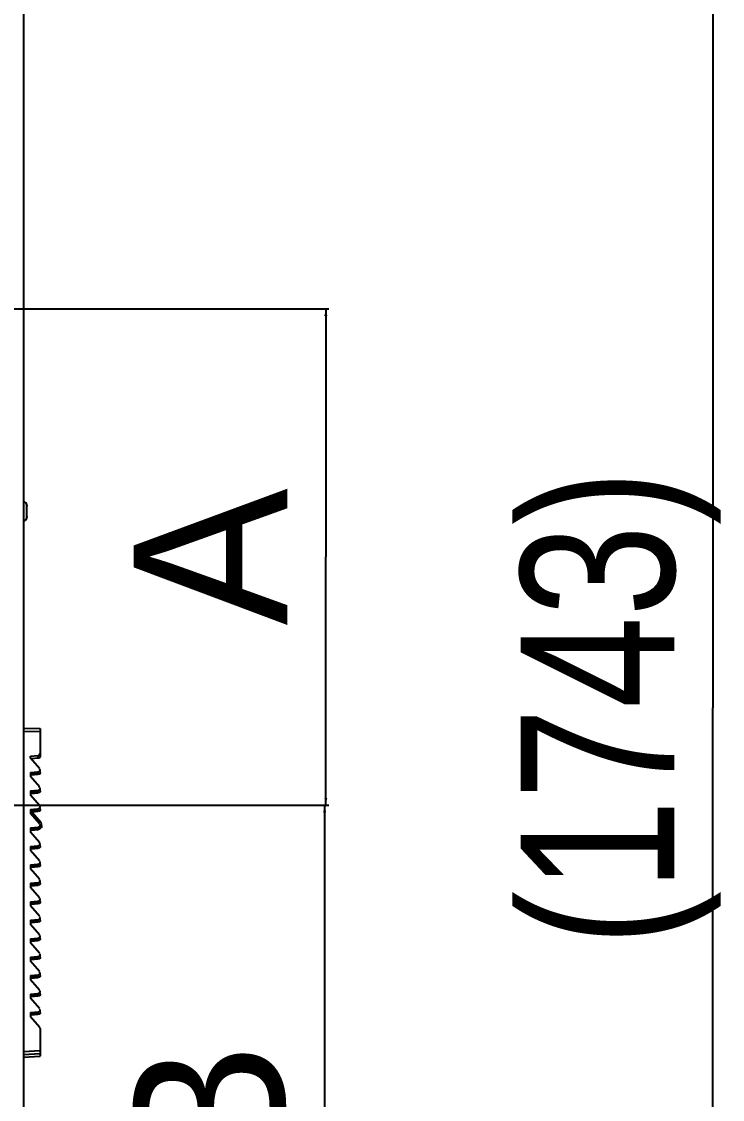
# Model space of a CAD drawing. Header units: millimetres. Extents: x 0 to 10500, y 0 to 7425.
# Drawn here: x 7145 to 7487, y 5025 to 5551 of the extents above; entities that cross this region are included whole.
import ezdxf

# ---------------------------------------------------------------- set-up
doc = ezdxf.new("R2010")
doc.units = ezdxf.units.MM
doc.header["$LTSCALE"] = 577.5
doc.layers.get('0').update_dxf_attribs({"linetype": 'CONTINUOUS'})
doc.styles.add('TEXTSTYLE_2', font='txt', dxfattribs={"width": 0.8})
doc.styles.add('TEXTSTYLE_3', font='txt')
doc.dimstyles.new('DIMSTYLE_1', dxfattribs={"dimtxt": 75, "dimasz": 3.5, "dimexe": 1.5, "dimexo": 1.5, "dimgap": 18.75, "dimtad": 1, "dimdec": 1, "dimtxsty": 'TEXTSTYLE_2', "dimblk": '_FILLED', "dimblk1": '_FILLED', "dimblk2": '_FILLED', "dimcen": 0.09, "dimadec": 1, "dimazin": 2, "dimtp": 0.1, "dimtm": 0.1, "dimtfac": 1, "dimtdec": 1, "dimtofl": 0, "dimtmove": 0, "dimatfit": 3, "dimldrblk": '_FILLED', "dimfxl": 1, "dimtolj": 1, "dimarcsym": 0})
doc.dimstyles.new('DIMSTYLE_2', dxfattribs={"dimtxt": 75, "dimasz": 3.5, "dimexe": 1.5, "dimexo": 1.5, "dimgap": 18.75, "dimtad": 1, "dimdec": 1, "dimtxsty": 'TEXTSTYLE_3', "dimblk": '_FILLED', "dimblk1": '_FILLED', "dimblk2": '_FILLED', "dimcen": 0.09, "dimadec": 1, "dimazin": 2, "dimtp": 0.1, "dimtm": 0.1, "dimtfac": 1, "dimtdec": 1, "dimtofl": 0, "dimtmove": 0, "dimatfit": 3, "dimldrblk": '_FILLED', "dimfxl": 1, "dimtolj": 1, "dimarcsym": 0})

# ---------------------------------------------------------------- blocks, each defined once
blk = doc.blocks.new('_FILLED')
at = {"color": 0, "linetype": 'ByBlock'}
blk.add_solid([(0, 0), (-1, 0.21), (-1, -0.21)], dxfattribs=at)
blk = doc.blocks.new('*D2')
at = {"color": 2, "linetype": 'Continuous', "transparency": 16777216}
for p, q in [((6517.06, 6087.82), (7463.5, 6087.82)), ((7463.5, 6087.82), (7483.75, 6087.82)), ((7482.25, 6087.82), (7482.25, 5216)), ((7482.25, 4344.17), (7482.25, 5216)), ((7017.54, 4344.17), (7463.5, 4344.17)), ((7463.5, 4344.17), (7483.75, 4344.17))]:
    blk.add_line(p, q, dxfattribs=at)
at = {"color": 2, "linetype": 'Continuous', "transparency": 16777216, "xscale": 3.5, "yscale": 3.5, "zscale": 3.5}
for p, rotation in [((7482.25, 6087.82), 90), ((7482.25, 4344.17), 270)]:
    blk.add_blockref('_FILLED', p, dxfattribs=dict(at, rotation=rotation))
at = {"color": 2, "linetype": 'Continuous', "transparency": 16777216, "insert": (7388.5, 5216), "char_height": 75, "width": 360, "attachment_point": 2, "rotation": 90, "line_spacing_factor": 0.9, "style": 'TEXTSTYLE_2'}
blk.add_mtext('(1743)', dxfattribs=at)
blk = doc.blocks.new('*D23')
at = {"color": 2, "linetype": 'Continuous', "transparency": 16777216}
for p, q in [((6515.69, 5410.67), (7274.79, 5410.67)), ((7274.79, 5410.67), (7295.04, 5410.67)), ((7293.54, 5410.67), (7293.54, 5289.67)), ((7293.54, 5168.67), (7293.54, 5289.67)), ((6515.9, 5168.67), (7274.79, 5168.67)), ((7274.79, 5168.67), (7295.04, 5168.67))]:
    blk.add_line(p, q, dxfattribs=at)
at = {"color": 2, "linetype": 'Continuous', "transparency": 16777216, "xscale": 3.5, "yscale": 3.5, "zscale": 3.5}
for p, rotation in [((7293.54, 5410.67), 90), ((7293.54, 5168.67), 270)]:
    blk.add_blockref('_FILLED', p, dxfattribs=dict(at, rotation=rotation))
at = {"color": 2, "linetype": 'Continuous', "transparency": 16777216, "insert": (7199.79, 5289.67), "char_height": 75, "width": 75, "attachment_point": 2, "rotation": 90, "line_spacing_factor": 0.9, "style": 'TEXTSTYLE_3'}
blk.add_mtext('A', dxfattribs=at)
blk = doc.blocks.new('*D24')
at = {"color": 2, "linetype": 'Continuous', "transparency": 16777216}
for p, q in [((6515.9, 5168.67), (7274.21, 5168.67)), ((7274.21, 5168.67), (7294.46, 5168.67)), ((7292.96, 5168.67), (7292.96, 5019.42)), ((7292.96, 4870.17), (7292.96, 5019.42)), ((6515.8, 4870.17), (7274.21, 4870.17)), ((7274.21, 4870.17), (7294.46, 4870.17))]:
    blk.add_line(p, q, dxfattribs=at)
at = {"color": 2, "linetype": 'Continuous', "transparency": 16777216, "xscale": 3.5, "yscale": 3.5, "zscale": 3.5}
for p, rotation in [((7292.96, 5168.67), 90), ((7292.96, 4870.17), 270)]:
    blk.add_blockref('_FILLED', p, dxfattribs=dict(at, rotation=rotation))
at = {"color": 2, "linetype": 'Continuous', "transparency": 16777216, "insert": (7199.21, 5019.42), "char_height": 75, "width": 75, "attachment_point": 2, "rotation": 90, "line_spacing_factor": 0.9, "style": 'TEXTSTYLE_3'}
blk.add_mtext('B', dxfattribs=at)

msp = doc.modelspace()

# ---------------------------------------------------------------- linework, layer by layer
at = {"color": 7, "linetype": 'Continuous'}
for p, q in [((7146.13, 5776.26), (7146.13, 4956.2)), ((7147.72, 5314.2), (7147.72, 5315.01)), ((7147.72, 5314.93), (7147.72, 5314.92)), ((7147.72, 5314.92), (7147.72, 5314.4)), ((7147.72, 5312), (7147.72, 5314.39)), ((7147.72, 5310.07), (7147.72, 5314.34)), ((7147.72, 5312.97), (7147.72, 5312.97)), ((7147.72, 5312.02), (7147.72, 5312.02)), ((7147.72, 5312), (7147.72, 5312)), ((7147.72, 5309.33), (7147.72, 5312)), ((7147.72, 5308.71), (7147.72, 5310.06)), ((7147.72, 5309.33), (7147.72, 5308.94)), ((7147.72, 5308.94), (7147.72, 5308.79)), ((7147.72, 5308.79), (7147.72, 5308.79))]:
    msp.add_line(p, q, dxfattribs=at)
at = {"color": 6, "linetype": 'Continuous'}
for p, q in [((7146.13, 5206.2), (7154.16, 5206.06)), ((7146.13, 5204.72), (7154.16, 5204.57)), ((7154.16, 5206.06), (7154.16, 5193.79)), ((7149.6, 5192.47), (7153.25, 5192.79)), ((7153.34, 5191.46), (7153.25, 5192.79)), ((7154.16, 5193.79), (7154.25, 5192.46)), ((7149.6, 5191.54), (7149.6, 5192.47)), ((7153.92, 5186.5), (7149.6, 5191.54)), ((7153.34, 5191.46), (7149.92, 5191.16)), ((7149.6, 5184.53), (7153.25, 5184.85)), ((7149.6, 5184.53), (7149.6, 5182.53)), ((7153.92, 5177.49), (7149.6, 5182.53)), ((7152.75, 5184.65), (7149.61, 5184.37)), ((7152.76, 5184.44), (7149.63, 5184.16)), ((7152.78, 5184.15), (7149.66, 5183.88)), ((7152.8, 5183.87), (7149.68, 5183.6)), ((7152.82, 5183.64), (7149.68, 5183.36)), ((7153.34, 5183.52), (7149.69, 5183.2)), ((7152.75, 5184.65), (7152.76, 5184.44)), ((7152.76, 5184.42), (7152.78, 5184.15)), ((7152.78, 5184.13), (7152.8, 5183.87)), ((7152.8, 5183.85), (7152.82, 5183.64)), ((7153.34, 5183.52), (7153.26, 5184.68)), ((7154.25, 5184.59), (7154.21, 5185.18)), ((7149.6, 5175.53), (7153.25, 5175.85)), ((7149.6, 5175.53), (7149.6, 5173.53)), ((7153.92, 5168.49), (7149.6, 5173.53)), ((7152.75, 5175.64), (7149.61, 5175.37)), ((7152.76, 5175.43), (7149.63, 5175.16)), ((7152.78, 5175.15), (7149.66, 5174.87)), ((7152.8, 5174.86), (7149.68, 5174.59)), ((7152.82, 5174.63), (7149.68, 5174.36)), ((7153.34, 5174.52), (7149.69, 5174.2)), ((7152.75, 5175.64), (7152.76, 5175.43)), ((7152.76, 5175.41), (7152.78, 5175.15)), ((7152.78, 5175.13), (7152.8, 5174.86)), ((7152.8, 5174.84), (7152.82, 5174.63)), ((7153.34, 5174.52), (7153.26, 5175.68)), ((7154.25, 5175.58), (7154.21, 5176.18)), ((7152.75, 5166.64), (7149.55, 5166.36)), ((7152.76, 5166.43), (7149.57, 5166.15)), ((7149.6, 5166.52), (7153.25, 5166.84)), ((7149.6, 5166.52), (7149.6, 5164.52)), ((7152.75, 5166.64), (7152.76, 5166.43)), ((7152.76, 5166.41), (7152.78, 5166.14)), ((7153.34, 5165.51), (7153.26, 5166.67)), ((7154.25, 5166.58), (7154.21, 5167.17)), ((7152.78, 5166.14), (7149.6, 5165.86)), ((7153.92, 5159.48), (7149.6, 5164.52)), ((7152.8, 5165.86), (7149.62, 5165.58)), ((7149.92, 5165.32), (7149.64, 5165.36)), ((7150.18, 5165.2), (7149.92, 5165.32)), ((7150.39, 5165.01), (7150.18, 5165.2)), ((7152.82, 5165.63), (7150.36, 5165.41)), ((7153.34, 5165.51), (7150.37, 5165.25)), ((7154.65, 5160.05), (7150.39, 5165.01)), ((7152.78, 5166.12), (7152.8, 5165.86)), ((7152.8, 5165.84), (7152.82, 5165.63)), ((7149.6, 5157.52), (7153.25, 5157.84)), ((7149.6, 5157.39), (7153.26, 5157.72)), ((7149.6, 5157.52), (7149.6, 5155.52)), ((7152.76, 5157.42), (7149.63, 5157.15)), ((7152.78, 5157.14), (7149.65, 5156.86)), ((7152.8, 5156.85), (7149.68, 5156.58)), ((7152.76, 5157.4), (7152.78, 5157.14)), ((7152.78, 5157.12), (7152.8, 5156.85)), ((7152.82, 5156.65), (7153.33, 5156.7)), ((7152.82, 5156.66), (7152.82, 5156.65)), ((7153.33, 5156.7), (7153.26, 5157.65)), ((7154.24, 5157.76), (7154.2, 5158.36)), ((7153.92, 5150.48), (7149.6, 5155.52)), ((7149.6, 5148.51), (7153.25, 5148.83)), ((7149.6, 5148.51), (7149.6, 5146.51)), ((7153.92, 5141.47), (7149.6, 5146.51)), ((7152.75, 5148.63), (7149.61, 5148.35)), ((7152.76, 5148.42), (7149.63, 5148.14)), ((7152.78, 5148.13), (7149.66, 5147.86)), ((7152.8, 5147.85), (7149.68, 5147.58)), ((7152.82, 5147.62), (7149.68, 5147.34)), ((7153.34, 5147.5), (7149.69, 5147.18)), ((7152.75, 5148.63), (7152.76, 5148.42)), ((7152.76, 5148.4), (7152.78, 5148.13)), ((7152.78, 5148.11), (7152.8, 5147.85)), ((7152.8, 5147.83), (7152.82, 5147.62)), ((7153.34, 5147.5), (7153.26, 5148.66)), ((7154.25, 5148.57), (7154.21, 5149.16)), ((7154.25, 5139.56), (7154.21, 5140.16)), ((7149.6, 5139.51), (7153.25, 5139.83)), ((7149.6, 5139.51), (7149.6, 5137.51)), ((7153.92, 5132.47), (7149.6, 5137.51)), ((7152.75, 5139.62), (7149.61, 5139.35)), ((7152.76, 5139.41), (7149.63, 5139.14)), ((7152.78, 5139.13), (7149.66, 5138.85)), ((7152.8, 5138.84), (7149.68, 5138.57)), ((7152.82, 5138.61), (7149.68, 5138.34)), ((7153.34, 5138.5), (7149.69, 5138.18)), ((7152.75, 5139.62), (7152.76, 5139.41)), ((7152.76, 5139.39), (7152.78, 5139.13)), ((7152.78, 5139.11), (7152.8, 5138.84)), ((7152.8, 5138.82), (7152.82, 5138.61)), ((7153.34, 5138.5), (7153.26, 5139.66)), ((7149.6, 5130.5), (7153.25, 5130.82)), ((7149.6, 5130.5), (7149.6, 5128.5)), ((7152.75, 5130.62), (7149.61, 5130.34)), ((7152.76, 5130.41), (7149.63, 5130.13)), ((7152.78, 5130.12), (7149.66, 5129.85)), ((7152.8, 5129.84), (7149.68, 5129.57)), ((7152.82, 5129.61), (7149.68, 5129.33)), ((7152.75, 5130.62), (7152.76, 5130.41)), ((7152.76, 5130.39), (7152.78, 5130.12)), ((7152.78, 5130.1), (7152.8, 5129.84)), ((7152.8, 5129.82), (7152.82, 5129.61)), ((7153.34, 5129.49), (7153.26, 5130.65)), ((7154.25, 5130.56), (7154.21, 5131.15)), ((7153.92, 5123.46), (7149.6, 5128.5)), ((7153.34, 5129.49), (7149.69, 5129.17)), ((7149.6, 5121.5), (7153.25, 5121.82)), ((7149.6, 5121.5), (7149.6, 5119.5)), ((7153.92, 5114.46), (7149.6, 5119.5)), ((7152.75, 5121.61), (7149.61, 5121.34)), ((7152.76, 5121.4), (7149.63, 5121.13)), ((7152.78, 5121.12), (7149.66, 5120.84)), ((7152.8, 5120.83), (7149.68, 5120.56)), ((7152.82, 5120.6), (7149.68, 5120.33)), ((7153.34, 5120.49), (7149.69, 5120.17)), ((7152.75, 5121.61), (7152.76, 5121.4)), ((7152.76, 5121.38), (7152.78, 5121.12)), ((7152.78, 5121.1), (7152.8, 5120.83)), ((7152.8, 5120.81), (7152.82, 5120.6)), ((7153.34, 5120.49), (7153.26, 5121.65)), ((7154.25, 5121.56), (7154.21, 5122.15)), ((7149.6, 5112.49), (7153.25, 5112.81)), ((7149.6, 5112.49), (7149.6, 5110.49)), ((7153.92, 5105.45), (7149.6, 5110.49)), ((7152.75, 5112.61), (7149.61, 5112.33)), ((7152.76, 5112.4), (7149.63, 5112.12)), ((7152.78, 5112.11), (7149.66, 5111.84)), ((7152.8, 5111.83), (7149.68, 5111.56)), ((7152.82, 5111.6), (7149.68, 5111.32)), ((7153.34, 5111.48), (7149.69, 5111.16)), ((7152.75, 5112.61), (7152.76, 5112.4)), ((7152.76, 5112.38), (7152.78, 5112.11)), ((7152.78, 5112.09), (7152.8, 5111.83)), ((7152.8, 5111.81), (7152.82, 5111.6)), ((7153.34, 5111.48), (7153.26, 5112.64)), ((7154.25, 5112.55), (7154.21, 5113.15)), ((7149.6, 5103.49), (7153.25, 5103.81)), ((7149.6, 5103.49), (7149.6, 5101.49)), ((7152.75, 5103.6), (7149.61, 5103.33)), ((7152.76, 5103.39), (7149.63, 5103.12)), ((7152.75, 5103.6), (7152.76, 5103.39)), ((7152.76, 5103.37), (7152.78, 5103.11)), ((7153.34, 5102.48), (7153.26, 5103.64)), ((7154.25, 5103.55), (7154.21, 5104.14)), ((7153.92, 5096.45), (7149.6, 5101.49)), ((7152.78, 5103.11), (7149.66, 5102.83)), ((7152.8, 5102.82), (7149.68, 5102.55)), ((7152.82, 5102.59), (7149.68, 5102.32)), ((7153.34, 5102.48), (7149.69, 5102.16)), ((7152.78, 5103.09), (7152.8, 5102.82)), ((7152.8, 5102.8), (7152.82, 5102.59)), ((7149.6, 5094.48), (7153.25, 5094.8)), ((7149.6, 5094.48), (7149.6, 5092.48)), ((7152.75, 5094.6), (7149.61, 5094.32)), ((7152.76, 5094.39), (7149.63, 5094.11)), ((7152.78, 5094.1), (7149.66, 5093.83)), ((7152.8, 5093.82), (7149.68, 5093.55)), ((7152.82, 5093.59), (7149.68, 5093.32)), ((7153.34, 5093.47), (7149.69, 5093.16)), ((7152.75, 5094.6), (7152.76, 5094.39)), ((7152.76, 5094.37), (7152.78, 5094.1)), ((7152.78, 5094.08), (7152.8, 5093.82)), ((7152.8, 5093.8), (7152.82, 5093.59)), ((7153.34, 5093.47), (7153.26, 5094.63)), ((7154.25, 5094.54), (7154.21, 5095.14)), ((7153.92, 5087.44), (7149.6, 5092.48)), ((7149.6, 5085.48), (7153.25, 5085.8)), ((7149.6, 5085.48), (7149.6, 5083.48)), ((7153.92, 5078.44), (7149.6, 5083.48)), ((7152.75, 5085.59), (7149.61, 5085.32)), ((7152.76, 5085.38), (7149.63, 5085.11)), ((7152.78, 5085.1), (7149.66, 5084.82)), ((7152.8, 5084.81), (7149.68, 5084.54)), ((7152.82, 5084.58), (7149.68, 5084.31)), ((7153.34, 5084.47), (7149.69, 5084.15)), ((7152.75, 5085.59), (7152.76, 5085.38)), ((7152.76, 5085.36), (7152.78, 5085.1)), ((7152.78, 5085.08), (7152.8, 5084.81)), ((7152.8, 5084.8), (7152.82, 5084.58)), ((7153.34, 5084.47), (7153.26, 5085.63)), ((7154.25, 5085.54), (7154.21, 5086.13)), ((7154.25, 5076.53), (7154.21, 5077.13)), ((7149.6, 5076.47), (7153.25, 5076.79)), ((7149.6, 5076.47), (7149.6, 5074.47)), ((7153.92, 5069.43), (7149.6, 5074.47)), ((7152.75, 5076.59), (7149.61, 5076.31)), ((7152.76, 5076.38), (7149.63, 5076.1)), ((7152.78, 5076.09), (7149.66, 5075.82)), ((7152.8, 5075.81), (7149.68, 5075.54)), ((7152.82, 5075.58), (7149.68, 5075.31)), ((7153.34, 5075.46), (7149.69, 5075.15)), ((7152.75, 5076.59), (7152.76, 5076.38)), ((7152.76, 5076.36), (7152.78, 5076.09)), ((7152.78, 5076.07), (7152.8, 5075.81)), ((7152.8, 5075.79), (7152.82, 5075.58)), ((7153.34, 5075.46), (7153.26, 5076.62)), ((7149.6, 5067.47), (7153.25, 5067.79)), ((7149.6, 5067.47), (7149.6, 5065.47)), ((7152.75, 5067.58), (7149.61, 5067.31)), ((7152.76, 5067.37), (7149.63, 5067.1)), ((7152.78, 5067.09), (7149.66, 5066.81)), ((7152.8, 5066.8), (7149.68, 5066.53)), ((7152.82, 5066.58), (7149.68, 5066.3)), ((7153.34, 5066.46), (7149.69, 5066.14)), ((7152.75, 5067.58), (7152.76, 5067.37)), ((7152.76, 5067.35), (7152.78, 5067.09)), ((7152.78, 5067.07), (7152.8, 5066.8)), ((7152.8, 5066.79), (7152.82, 5066.58)), ((7153.34, 5066.46), (7153.26, 5067.62)), ((7154.25, 5067.53), (7154.21, 5068.12)), ((7153.92, 5060.43), (7149.6, 5065.47)), ((7154.05, 5060.24), (7153.92, 5060.43)), ((7154.14, 5060.01), (7154.05, 5060.24)), ((7154.16, 5059.85), (7154.14, 5060.01)), ((7154.16, 5059.78), (7154.16, 5059.85)), ((7154.16, 5059.78), (7154.16, 5047.54)), ((7146.13, 5048.49), (7154.16, 5049.05)), ((7146.13, 5046.98), (7154.16, 5047.54)), ((7146.13, 5045.67), (7154.25, 5046.24)), ((7154.16, 5047.54), (7154.25, 5046.24))]:
    msp.add_line(p, q, dxfattribs=at)
at = {"color": 7, "linetype": 'Continuous'}
for centre, start, end in [((7146.22, 5315.01), 0.0003, 90.0003), ((7146.22, 5308.71), 270.0003, 0.0003)]:
    msp.add_arc(centre, 1.5, start, end, dxfattribs=at)
at = {"color": 6, "linetype": 'Continuous'}
for points in [[(7153.25, 5192.79), (7153.7, 5192.83), (7154.16, 5193.33), (7154.16, 5193.79)], [(7154.25, 5192.46), (7154.25, 5192.01), (7153.79, 5191.5), (7153.34, 5191.46)], [(7153.25, 5184.85), (7153.73, 5184.89), (7154.4, 5185.5), (7154.2, 5185.94)], [(7153.25, 5175.85), (7153.73, 5175.89), (7154.4, 5176.49), (7154.2, 5176.93)], [(7153.25, 5166.84), (7153.73, 5166.88), (7154.4, 5167.49), (7154.2, 5167.93)], [(7152.82, 5156.58), (7151.78, 5156.49), (7150.73, 5156.39), (7149.68, 5156.3)], [(7153.25, 5157.84), (7153.73, 5157.88), (7154.4, 5158.48), (7154.2, 5158.92)], [(7153.25, 5148.83), (7153.73, 5148.87), (7154.4, 5149.48), (7154.2, 5149.92)], [(7153.25, 5139.83), (7153.73, 5139.87), (7154.4, 5140.48), (7154.2, 5140.91)], [(7153.25, 5130.82), (7153.73, 5130.86), (7154.4, 5131.47), (7154.2, 5131.91)], [(7153.25, 5121.82), (7153.73, 5121.86), (7154.4, 5122.47), (7154.2, 5122.9)], [(7153.25, 5112.81), (7153.73, 5112.85), (7154.4, 5113.46), (7154.2, 5113.9)], [(7153.25, 5103.81), (7153.73, 5103.85), (7154.4, 5104.46), (7154.2, 5104.89)], [(7153.25, 5094.8), (7153.73, 5094.84), (7154.4, 5095.45), (7154.2, 5095.89)], [(7153.25, 5085.8), (7153.73, 5085.84), (7154.4, 5086.45), (7154.2, 5086.88)], [(7153.25, 5076.79), (7153.73, 5076.83), (7154.4, 5077.44), (7154.2, 5077.88)], [(7153.25, 5067.79), (7153.73, 5067.83), (7154.4, 5068.44), (7154.2, 5068.87)]]:
    msp.add_open_spline(points, degree=3, dxfattribs=at)
for points, knots in [([(7154.2, 5184.14), (7154.17, 5183.99), (7154.03, 5183.64), (7153.64, 5183.73), (7153.51, 5183.81)], [0, 0, 0, 0, 0.482965, 1, 1, 1, 1]), ([(7154.2, 5185.94), (7154.17, 5185.99), (7154.07, 5186.11), (7153.92, 5186.16), (7153.84, 5186.18)], [0, 0, 0, 0, 0.425862, 1, 1, 1, 1]), ([(7154.22, 5184.59), (7154.23, 5184.51), (7154.24, 5184.36), (7154.22, 5184.21), (7154.2, 5184.14)], [0, 0, 0, 0, 0.510771, 1, 1, 1, 1]), ([(7154.2, 5176.93), (7154.17, 5176.99), (7154.07, 5177.1), (7153.92, 5177.15), (7153.84, 5177.17)], [0, 0, 0, 0, 0.425862, 1, 1, 1, 1]), ([(7154.2, 5175.13), (7154.17, 5174.99), (7154.03, 5174.64), (7153.64, 5174.72), (7153.51, 5174.8)], [0, 0, 0, 0, 0.482965, 1, 1, 1, 1]), ([(7154.22, 5175.58), (7154.23, 5175.51), (7154.24, 5175.36), (7154.22, 5175.2), (7154.2, 5175.13)], [0, 0, 0, 0, 0.510771, 1, 1, 1, 1]), ([(7154.2, 5167.93), (7154.17, 5167.98), (7154.07, 5168.1), (7153.92, 5168.15), (7153.84, 5168.17)], [0, 0, 0, 0, 0.425862, 1, 1, 1, 1]), ([(7154.22, 5166.58), (7154.23, 5166.5), (7154.24, 5166.35), (7154.22, 5166.2), (7154.2, 5166.13)], [0, 0, 0, 0, 0.510771, 1, 1, 1, 1]), ([(7154.2, 5166.13), (7154.17, 5165.98), (7154.03, 5165.63), (7153.64, 5165.72), (7153.51, 5165.8)], [0, 0, 0, 0, 0.482965, 1, 1, 1, 1]), ([(7153.64, 5156.92), (7153.62, 5156.92), (7153.57, 5156.94), (7153.52, 5156.97), (7153.5, 5156.98)], [0, 0, 0, 0, 0.473308, 1, 1, 1, 1]), ([(7153.83, 5156.89), (7153.8, 5156.88), (7153.74, 5156.89), (7153.68, 5156.9), (7153.64, 5156.92)], [0, 0, 0, 0, 0.465754, 1, 1, 1, 1]), ([(7154.21, 5157.41), (7154.19, 5157.28), (7154.15, 5157.05), (7153.94, 5156.9), (7153.83, 5156.89)], [0, 0, 0, 0, 0.551143, 1, 1, 1, 1]), ([(7154.2, 5158.92), (7154.17, 5158.98), (7154.07, 5159.09), (7153.92, 5159.14), (7153.84, 5159.16)], [0, 0, 0, 0, 0.425862, 1, 1, 1, 1]), ([(7154.12, 5158.44), (7154.17, 5158.46), (7154.27, 5158.5), (7154.37, 5158.56), (7154.41, 5158.59)], [0, 0, 0, 0, 0.486253, 1, 1, 1, 1]), ([(7154.21, 5157.76), (7154.22, 5157.7), (7154.23, 5157.58), (7154.22, 5157.47), (7154.21, 5157.41)], [0, 0, 0, 0, 0.506075, 1, 1, 1, 1]), ([(7154.5, 5157.53), (7154.47, 5157.53), (7154.42, 5157.53), (7154.38, 5157.54), (7154.35, 5157.55)], [0, 0, 0, 0, 0.473498, 1, 1, 1, 1]), ([(7154.41, 5158.59), (7154.49, 5158.64), (7154.64, 5158.76), (7154.76, 5158.9), (7154.81, 5158.97)], [0, 0, 0, 0, 0.509841, 1, 1, 1, 1]), ([(7154.89, 5157.95), (7154.86, 5157.84), (7154.79, 5157.64), (7154.59, 5157.53), (7154.5, 5157.53)], [0, 0, 0, 0, 0.545318, 1, 1, 1, 1]), ([(7154.67, 5159.67), (7154.65, 5159.68), (7154.62, 5159.69), (7154.58, 5159.7), (7154.56, 5159.71)], [0, 0, 0, 0, 0.48218, 1, 1, 1, 1]), ([(7154.91, 5159.49), (7154.89, 5159.53), (7154.82, 5159.61), (7154.72, 5159.65), (7154.67, 5159.67)], [0, 0, 0, 0, 0.444356, 1, 1, 1, 1]), ([(7154.72, 5159.02), (7154.78, 5158.95), (7154.87, 5158.75), (7154.91, 5158.55), (7154.92, 5158.44)], [0, 0, 0, 0, 0.463069, 1, 1, 1, 1]), ([(7154.81, 5158.97), (7154.87, 5159.05), (7154.96, 5159.21), (7154.95, 5159.41), (7154.91, 5159.49)], [0, 0, 0, 0, 0.546318, 1, 1, 1, 1]), ([(7154.92, 5158.44), (7154.93, 5158.35), (7154.93, 5158.19), (7154.91, 5158.03), (7154.89, 5157.95)], [0, 0, 0, 0, 0.510418, 1, 1, 1, 1]), ([(7154.2, 5148.12), (7154.17, 5147.97), (7154.03, 5147.62), (7153.64, 5147.71), (7153.51, 5147.79)], [0, 0, 0, 0, 0.482965, 1, 1, 1, 1]), ([(7154.2, 5149.92), (7154.17, 5149.97), (7154.07, 5150.09), (7153.92, 5150.14), (7153.84, 5150.16)], [0, 0, 0, 0, 0.425862, 1, 1, 1, 1]), ([(7154.22, 5148.57), (7154.23, 5148.49), (7154.24, 5148.34), (7154.22, 5148.19), (7154.2, 5148.12)], [0, 0, 0, 0, 0.510771, 1, 1, 1, 1]), ([(7154.2, 5140.91), (7154.17, 5140.97), (7154.07, 5141.08), (7153.92, 5141.13), (7153.84, 5141.15)], [0, 0, 0, 0, 0.425862, 1, 1, 1, 1]), ([(7154.2, 5139.11), (7154.17, 5138.97), (7154.03, 5138.62), (7153.64, 5138.7), (7153.51, 5138.78)], [0, 0, 0, 0, 0.482965, 1, 1, 1, 1]), ([(7154.22, 5139.57), (7154.23, 5139.49), (7154.24, 5139.34), (7154.22, 5139.18), (7154.2, 5139.11)], [0, 0, 0, 0, 0.510771, 1, 1, 1, 1]), ([(7154.2, 5130.11), (7154.17, 5129.96), (7154.03, 5129.61), (7153.64, 5129.7), (7153.51, 5129.78)], [0, 0, 0, 0, 0.482965, 1, 1, 1, 1]), ([(7154.2, 5131.91), (7154.17, 5131.96), (7154.07, 5132.08), (7153.92, 5132.13), (7153.84, 5132.15)], [0, 0, 0, 0, 0.425862, 1, 1, 1, 1]), ([(7154.22, 5130.56), (7154.23, 5130.48), (7154.24, 5130.33), (7154.22, 5130.18), (7154.2, 5130.11)], [0, 0, 0, 0, 0.510771, 1, 1, 1, 1]), ([(7154.2, 5121.1), (7154.17, 5120.96), (7154.03, 5120.61), (7153.64, 5120.69), (7153.51, 5120.77)], [0, 0, 0, 0, 0.482965, 1, 1, 1, 1]), ([(7154.2, 5122.9), (7154.17, 5122.96), (7154.07, 5123.07), (7153.92, 5123.12), (7153.84, 5123.14)], [0, 0, 0, 0, 0.425862, 1, 1, 1, 1]), ([(7154.22, 5121.56), (7154.23, 5121.48), (7154.24, 5121.33), (7154.22, 5121.17), (7154.2, 5121.1)], [0, 0, 0, 0, 0.510771, 1, 1, 1, 1]), ([(7154.2, 5113.9), (7154.17, 5113.95), (7154.07, 5114.07), (7153.92, 5114.12), (7153.84, 5114.14)], [0, 0, 0, 0, 0.425862, 1, 1, 1, 1]), ([(7154.2, 5112.1), (7154.17, 5111.95), (7154.03, 5111.6), (7153.64, 5111.69), (7153.51, 5111.77)], [0, 0, 0, 0, 0.482965, 1, 1, 1, 1]), ([(7154.22, 5112.55), (7154.23, 5112.47), (7154.24, 5112.32), (7154.22, 5112.17), (7154.2, 5112.1)], [0, 0, 0, 0, 0.510771, 1, 1, 1, 1]), ([(7154.2, 5104.89), (7154.17, 5104.95), (7154.07, 5105.06), (7153.92, 5105.11), (7153.84, 5105.13)], [0, 0, 0, 0, 0.425862, 1, 1, 1, 1]), ([(7154.22, 5103.55), (7154.23, 5103.47), (7154.24, 5103.32), (7154.22, 5103.16), (7154.2, 5103.09)], [0, 0, 0, 0, 0.510771, 1, 1, 1, 1]), ([(7154.2, 5103.09), (7154.17, 5102.95), (7154.03, 5102.6), (7153.64, 5102.68), (7153.51, 5102.76)], [0, 0, 0, 0, 0.482965, 1, 1, 1, 1]), ([(7154.2, 5094.09), (7154.17, 5093.94), (7154.03, 5093.59), (7153.64, 5093.68), (7153.51, 5093.76)], [0, 0, 0, 0, 0.482965, 1, 1, 1, 1]), ([(7154.2, 5095.89), (7154.17, 5095.94), (7154.07, 5096.06), (7153.92, 5096.11), (7153.84, 5096.13)], [0, 0, 0, 0, 0.425862, 1, 1, 1, 1]), ([(7154.22, 5094.54), (7154.23, 5094.46), (7154.24, 5094.31), (7154.22, 5094.16), (7154.2, 5094.09)], [0, 0, 0, 0, 0.510771, 1, 1, 1, 1]), ([(7154.2, 5085.08), (7154.17, 5084.94), (7154.03, 5084.59), (7153.64, 5084.67), (7153.51, 5084.75)], [0, 0, 0, 0, 0.482965, 1, 1, 1, 1]), ([(7154.2, 5086.88), (7154.17, 5086.94), (7154.07, 5087.05), (7153.92, 5087.1), (7153.84, 5087.12)], [0, 0, 0, 0, 0.425862, 1, 1, 1, 1]), ([(7154.22, 5085.54), (7154.23, 5085.46), (7154.24, 5085.31), (7154.22, 5085.15), (7154.2, 5085.08)], [0, 0, 0, 0, 0.510771, 1, 1, 1, 1]), ([(7154.2, 5077.88), (7154.17, 5077.94), (7154.07, 5078.05), (7153.92, 5078.1), (7153.84, 5078.12)], [0, 0, 0, 0, 0.425862, 1, 1, 1, 1]), ([(7154.2, 5076.08), (7154.17, 5075.93), (7154.03, 5075.58), (7153.64, 5075.67), (7153.51, 5075.75)], [0, 0, 0, 0, 0.482965, 1, 1, 1, 1]), ([(7154.22, 5076.53), (7154.23, 5076.45), (7154.24, 5076.3), (7154.22, 5076.15), (7154.2, 5076.08)], [0, 0, 0, 0, 0.510771, 1, 1, 1, 1]), ([(7154.2, 5067.07), (7154.17, 5066.93), (7154.03, 5066.58), (7153.64, 5066.66), (7153.51, 5066.74)], [0, 0, 0, 0, 0.482965, 1, 1, 1, 1]), ([(7154.2, 5068.87), (7154.17, 5068.93), (7154.07, 5069.04), (7153.92, 5069.09), (7153.84, 5069.11)], [0, 0, 0, 0, 0.425862, 1, 1, 1, 1]), ([(7154.22, 5067.53), (7154.23, 5067.45), (7154.24, 5067.3), (7154.22, 5067.14), (7154.2, 5067.07)], [0, 0, 0, 0, 0.510771, 1, 1, 1, 1])]:
    msp.add_open_spline(points, degree=3, knots=knots, dxfattribs=at)

# ---------------------------------------------------------------- dimensions: what is measured, and where the dimension line sits
at = {"color": 2, "linetype": 'Continuous'}
for base, p1, p2, angle, text, dimstyle, picture, middle in [((7482.25, 6087.82), (7016.04, 4344.17), (6515.56, 6087.82), 90, '(1743)', 'DIMSTYLE_1', '*D2', (7482.25, 5216)), ((7293.54, 5168.67), (6514.19, 5410.67), (6514.4, 5168.67), 270, 'A', 'DIMSTYLE_2', '*D23', (7293.54, 5289.67)), ((7292.96, 4870.17), (6514.4, 5168.67), (6514.3, 4870.17), 270, 'B', 'DIMSTYLE_2', '*D24', (7292.96, 5017.08))]:
    dim = msp.add_linear_dim(base=base, p1=p1, p2=p2, angle=angle, text=text, dimstyle=dimstyle, dxfattribs=at)
    dim.commit()
    dim.dimension.update_dxf_attribs({"geometry": picture, "text_midpoint": middle, "dimtype": 160})

doc.saveas('drawing.dxf')
